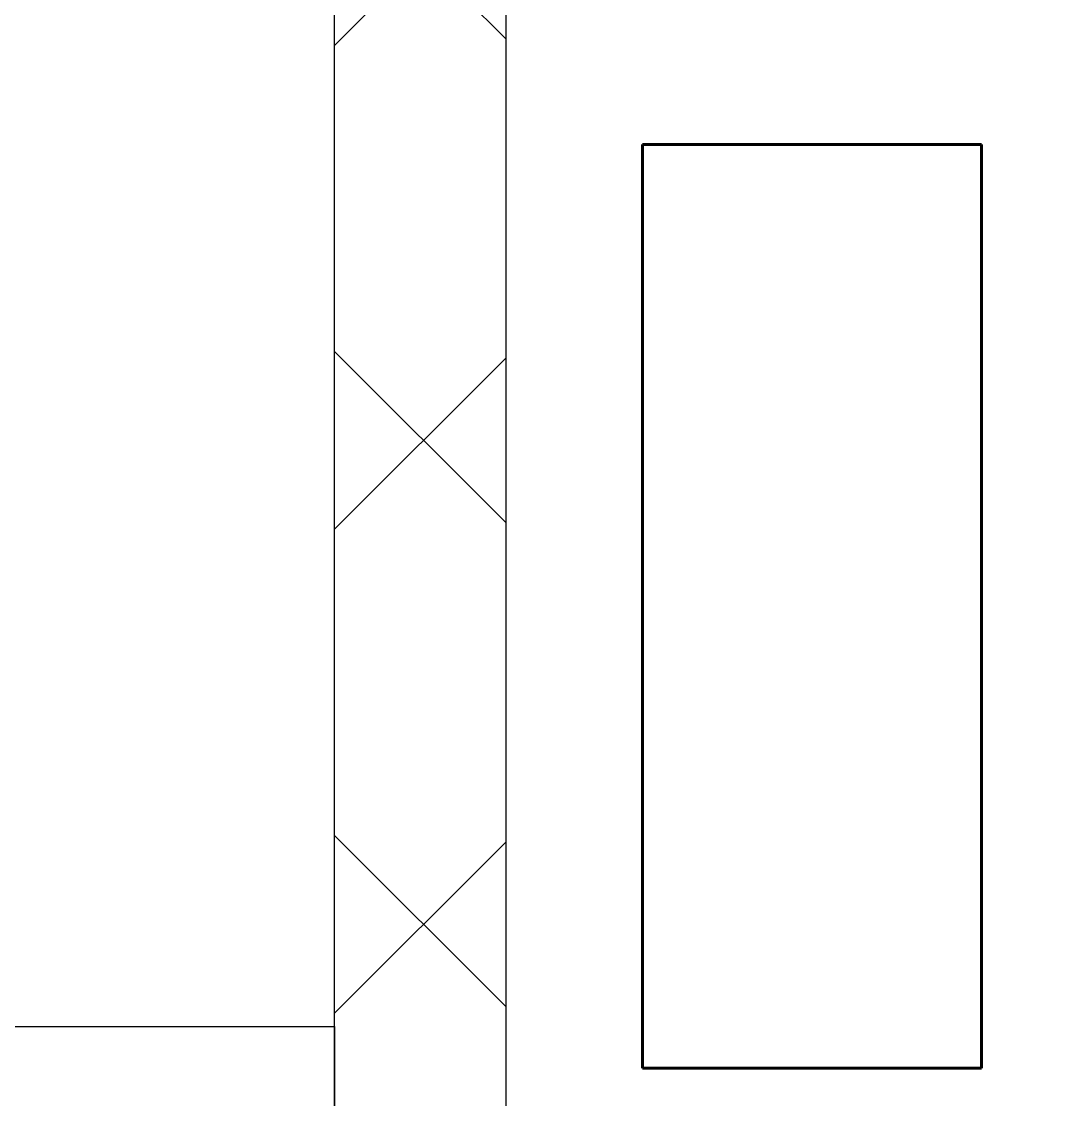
# Model space of a CAD drawing. Header units: millimetres. Extents: x 0 to 1680, y 0 to 594.
# Drawn here: x 130.59 to 136.71, y 513.75 to 520.05 of the extents above; entities that cross this region are included whole.
import ezdxf

# ---------------------------------------------------------------- set-up
doc = ezdxf.new("R2010")
doc.units = ezdxf.units.MM
doc.linetypes.add('K5LT32792', pattern=[0])
doc.linetypes.add('K5LT_BASIC', pattern=[0])
doc.layers.add('Системный слой', color=7, linetype='Continuous')

# ---------------------------------------------------------------- blocks, each defined once
blk = doc.blocks.new('U10')
at = {"layer": 'Системный слой', "color": 150, "linetype": 'K5LT_BASIC', "lineweight": 25, "true_color": 0x0080ff}
for p, q in [((100.018, 514.1773), (132.418, 514.1773)), ((132.418, 514.1773), (132.418, 510.9773))]:
    blk.add_line(p, q, dxfattribs=at)
blk = doc.blocks.new('U129')
at = {"layer": 'Системный слой'}
h = blk.add_hatch(dxfattribs=at)
h.set_pattern_fill('', angle=45, style=0, pattern_type=0)
h.set_pattern_definition([(45, (0, 0), (-1.4142136, 1.4142136), []), (135, (0, 0), (-1.4142136, -1.4142136), [])])
h.paths.add_polyline_path([(133.418, 479.8773), (133.418, 527.5773), (132.418, 527.5773), (132.418, 479.8773)])
at = {"layer": 'Системный слой', "color": 150, "linetype": 'K5LT_BASIC', "lineweight": 25, "true_color": 0x0080ff}
for p, q in [((132.418, 480.8773), (132.418, 527.5773)), ((133.418, 527.5773), (133.418, 479.8773))]:
    blk.add_line(p, q, dxfattribs=at)
blk = doc.blocks.new('U1285')
at = {"layer": 'Системный слой', "color": 5, "linetype": 'K5LT32792', "lineweight": 60, "true_color": 0x0000ff}
for p, q in [((136.198, 519.333), (134.218, 519.333)), ((134.218, 519.333), (134.218, 513.933)), ((136.198, 513.933), (136.198, 519.333)), ((134.218, 513.933), (136.198, 513.933))]:
    blk.add_line(p, q, dxfattribs=at)
blk = doc.blocks.new('U1284')
at = {"layer": 'Системный слой'}
blk.add_blockref('U1285', (0, 0), dxfattribs=at)
blk = doc.blocks.new('U1283')
at = {"layer": 'Системный слой'}
blk.add_blockref('U1284', (0, 0), dxfattribs=at)

msp = doc.modelspace()

# ---------------------------------------------------------------- block references
at = {"layer": 'Системный слой'}
for name in ['U129', 'U1283', 'U10']:
    msp.add_blockref(name, (0, 0), dxfattribs=at)

doc.saveas('drawing.dxf')
